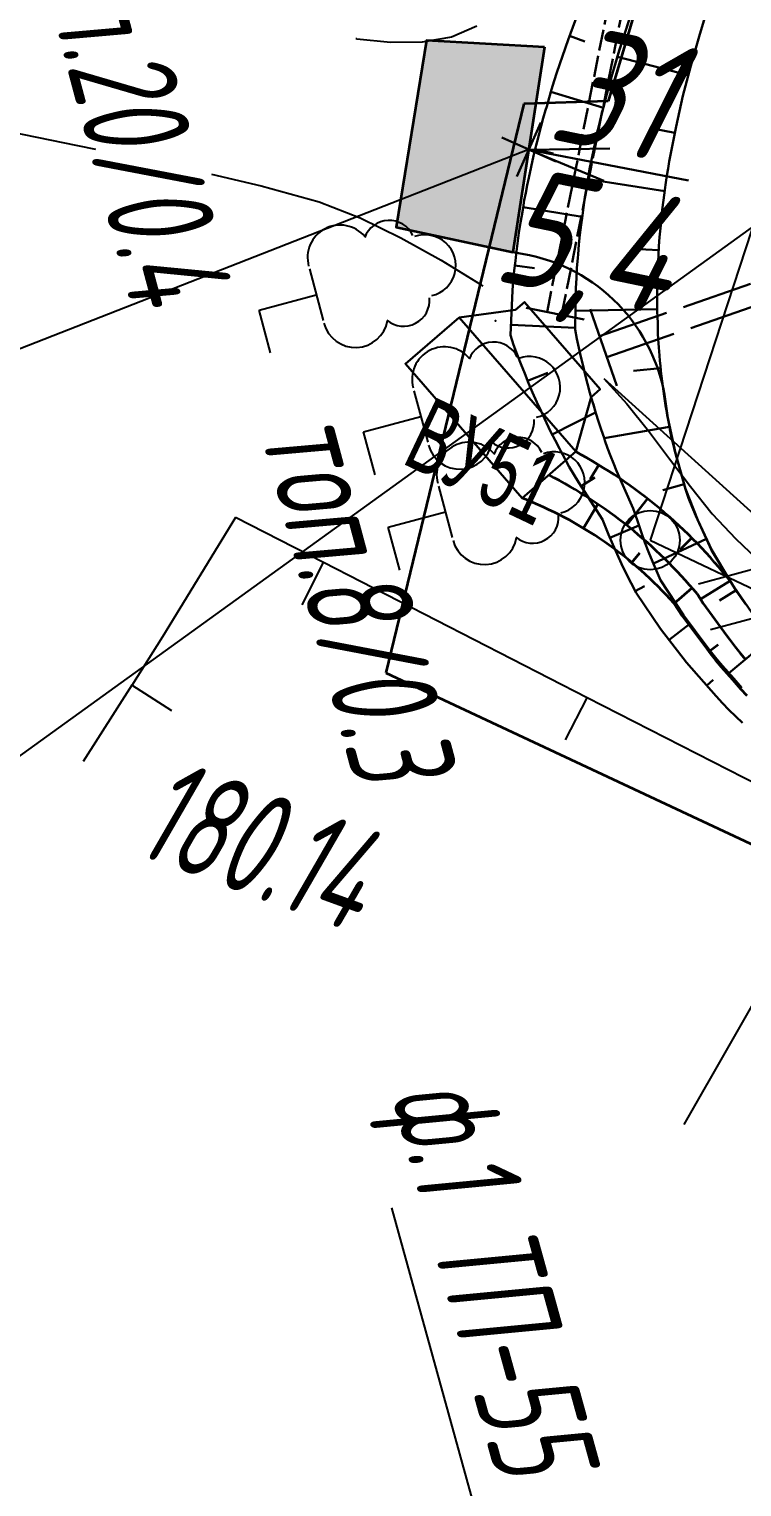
# Model space of a CAD drawing. Header units: millimetres. Extents: x -1799 to 6962, y -1020 to 4121.
# Drawn here: x 5753.74 to 5777.82, y 402.14 to 451.37 of the extents above; entities that cross this region are included whole.
import ezdxf
from ezdxf import colors
from ezdxf.entities.mleader import LeaderData, LeaderLine
from ezdxf.math import Vec2, Vec3

# ---------------------------------------------------------------- set-up
doc = ezdxf.new("R2010")
doc.units = ezdxf.units.MM
doc.linetypes.add('ACAD_ISO02W100', pattern=[15, 12, -3])
doc.linetypes.add('CONTI', pattern=[0])
for name, color, linetype, lineweight in [('10', 1, 'Continuous', 35), ('Гравий', 30, 'Continuous', 35), ('КОПИЯ_ОСЬ_13_ОТКОСЫ', 7, 'Continuous', 30), ('ОСЬ_ВЕРХ_ПОКРЫТИЯ_ГРАНИЦЫ_ПОЛОС', 7, 'Continuous', 30), ('Ось_примыкания', 1, 'Continuous', 35), ('Отметки', 5, 'Continuous', 30), ('Трубы мет.', 7, 'ACAD_ISO02W100', 30), ('Уклоны ПЧ', 5, 'Continuous', 30)]:
    doc.layers.add(name, color=color, linetype=linetype, lineweight=lineweight)
for name, color, linetype in [('NAD_MDEFAULT', 7, 'CONTI'), ('PI_OTDEFAULT', 172, 'CONTI'), ('PI_STDEFAULT', 6, 'CONTI'), ('PI_TTDEFAULT', 5, 'CONTI'), ('PLN_O', 7, 'CONTI'), ('SIT_LDEFAULT', 7, 'CONTI'), ('USLZNDEFAULT', 7, 'CONTI'), ('ZAPSKDEFAULT', 7, 'CONTI'), ('КОПИЯ_ОСЬ_ТАНГЕНСЫ', 1, 'Continuous'), ('ОСЬ_ВЕРХ_ПОКРЫТИЯ_ОТКОСЫ', 7, 'Continuous'), ('ОСЬ_ВЕРХ_ПОКРЫТИЯ_ТАНГЕНСЫ', 1, 'Continuous')]:
    doc.layers.add(name, color=color, linetype=linetype)
doc.styles.add('eskd', font='spds.shx', dxfattribs={"width": 1.2, "oblique": 15})
doc.styles.get("Standard").update_dxf_attribs({"font": 'arial.ttf'})
doc.styles.add('ГОСТ', font='', dxfattribs={"oblique": 15, "height": 4})
doc.styles.get('ГОСТ').set_extended_font_data('GOST type A')

# ---------------------------------------------------------------- blocks, each defined once
blk = doc.blocks.new('BL_2011')
at = {"color": 0}
for p, q in [((0, 0), (0, 2.4)), ((1.6, 0), (1.6, 2.4))]:
    blk.add_line(p, q, dxfattribs=at)
blk = doc.blocks.new('BL_104')
at = {"color": 0}
for p, q in [((-0.9, 2), (0.9, 2)), ((0, 0), (0, 2)), ((1.5, 0), (0, 0))]:
    blk.add_line(p, q, dxfattribs=at)
for centre, radius, start, end in [((0, 5.8), 1.04, 358, 185), ((-0.94, 4.8), 0.88, 100, 235), ((0.94, 4.8), 0.88, 305, 80), ((-1, 3.1), 1.1, 115, 270), ((1, 3.1), 1.1, 270, 65)]:
    blk.add_arc(centre, radius, start, end, dxfattribs=at)
blk = doc.blocks.new('_None')
blk = doc.blocks.new('Крест')
at = {"layer": 'Отметки'}
for points in [[(0, 1), (0, -1)], [(-1, 0), (1, 0)]]:
    blk.add_lwpolyline(points, dxfattribs=at)

msp = doc.modelspace()

# ---------------------------------------------------------------- hatches: boundary and pattern name
at = {"layer": 'Гравий', "ltscale": 7}
for points in [[(5771.158, 450.759), (5767.165, 450.985), (5766.289, 445.604), (5770.62, 447.299)], [(5766.289, 445.604), (5766.139, 444.68), (5770.082, 443.838), (5770.62, 447.299)]]:
    msp.add_hatch(color=256, dxfattribs=at).paths.add_polyline_path(points)

# ---------------------------------------------------------------- linework, layer by layer
at = {"layer": '10'}
msp.add_lwpolyline([(5786.736, 494.343), (5773.306, 448.933), (5770.456, 448.843), (5765.796, 429.633), (5881.916, 375.143), (5882.526, 376.343), (5928.446, 353.523), (5932.486, 351.513), (5960.736, 337.483), (5984.326, 327.543), (6003.876, 317.883), (6062.466, 290.823), (6094.516, 277.493), (6108.036, 270.763), (6136.066, 258.603), (6190.026, 235.203), (6188.726, 232.343), (6197.666, 228.193), (6198.346, 229.813), (6243.156, 208.233)], dxfattribs=at)
at = {"layer": 'PI_STDEFAULT', "color": 6}
msp.add_point((5769.502, 441.519, 181.887), dxfattribs=at)
at = {"layer": 'PI_TTDEFAULT', "color": 5}
msp.add_point((5758.252, 430.839, 180.142), dxfattribs=at)
at = {"layer": 'PLN_O'}
msp.add_line((5765.984, 411.558), (5770.145, 396.493), dxfattribs=at)
at = {"layer": 'SIT_LDEFAULT', "color": 7}
for p, q in [((5768.872, 451.469), (5768.012, 451.099)), ((5764.812, 451.039), (5764.782, 451.039)), ((5765.952, 450.919), (5764.812, 451.029)), ((5767.022, 450.929), (5765.952, 450.919)), ((5768.012, 451.099), (5767.022, 450.929)), ((5752.012, 448.119), (5755.372, 447.439)), ((5755.372, 447.439), (5755.982, 447.309)), ((5759.902, 446.469), (5761.582, 446.079)), ((5761.582, 446.079), (5763.542, 445.529)), ((5763.542, 445.529), (5764.922, 444.989)), ((5764.922, 444.989), (5766.302, 444.319)), ((5766.302, 444.319), (5767.662, 443.559)), ((5767.662, 443.559), (5768.982, 442.749)), ((5768.982, 442.749), (5769.072, 442.689)), ((5773.152, 439.569), (5779.712, 433.629)), ((5773.152, 439.569), (5773.932, 438.709)), ((5773.932, 438.709), (5774.662, 437.799)), ((5774.662, 437.799), (5775.372, 436.859)), ((5775.372, 436.859), (5776.082, 435.919)), ((5776.082, 435.919), (5776.822, 434.999)), ((5760.712, 434.869), (5758.252, 430.839)), ((5763.682, 433.349), (5760.712, 434.869)), ((5776.822, 434.999), (5777.612, 434.149)), ((5777.612, 434.149), (5778.762, 433.059)), ((5762.962, 431.919), (5763.682, 433.349)), ((5772.592, 428.789), (5763.682, 433.349)), ((5758.252, 430.839), (5757.212, 429.199)), ((5757.212, 429.209), (5755.572, 426.629)), ((5758.562, 428.349), (5757.212, 429.209)), ((5771.862, 427.369), (5772.592, 428.789)), ((5781.492, 424.239), (5772.592, 428.789)), ((5781.492, 424.239), (5775.862, 414.379))]:
    msp.add_line(p, q, dxfattribs=at)
at = {"layer": 'Гравий', "linetype": 'Continuous'}
msp.add_lwpolyline([(5771.158, 450.759), (5767.165, 450.985), (5766.139, 444.68), (5770.082, 443.838)], dxfattribs=at)
at = {"layer": 'КОПИЯ_ОСЬ_13_ОТКОСЫ'}
for points in [[(5772.348, 452.077), (5771.951, 451.007), (5771.575, 449.9), (5771.481, 449.616), (5771.391, 449.33), (5771.306, 449.043), (5771.226, 448.755), (5771.186, 448.624), (5771.11, 448.362), (5771.038, 448.099), (5770.971, 447.835), (5770.908, 447.57), (5770.875, 447.448), (5770.783, 447.082), (5770.701, 446.714), (5770.626, 446.344), (5770.57, 446.092), (5770.518, 445.84), (5770.471, 445.586), (5770.427, 445.332), (5770.388, 445.077), (5770.345, 444.841), (5770.288, 444.485), (5770.239, 444.128), (5770.2, 443.77), (5770.169, 443.546), (5770.129, 443.21), (5770.097, 442.872), (5770.074, 442.535), (5769.999, 441.035), (5770.11, 440.707), (5770.229, 440.381), (5770.355, 440.058), (5770.489, 439.738), (5770.615, 439.414), (5770.75, 439.092), (5770.892, 438.774), (5771.043, 438.46), (5771.086, 438.361), (5771.22, 438.067), (5771.36, 437.776), (5771.508, 437.489), (5771.664, 437.206), (5771.708, 437.116), (5771.846, 436.849), (5771.991, 436.585), (5772.142, 436.325), (5772.299, 436.069), (5773.111, 434.803), (5773.178, 434.634), (5773.315, 434.298), (5773.457, 433.965), (5773.604, 433.634), (5773.757, 433.305), (5773.915, 432.979), (5774.078, 432.655), (5774.247, 432.334), (5775.071, 431.115), (5775.952, 429.978), (5776.949, 428.841), (5777.164, 428.607), (5777.385, 428.378), (5777.612, 428.156), (5777.844, 427.939)], [(5776.675, 452.095), (5776.374, 451.119), (5776.091, 450.124), (5775.831, 449.109), (5775.597, 448.074), (5775.37, 446.9), (5775.328, 446.662), (5775.289, 446.423), (5775.254, 446.184), (5775.223, 445.944), (5775.206, 445.835), (5775.16, 445.507), (5775.122, 445.178), (5775.092, 444.848), (5775.069, 444.646), (5775.04, 444.343), (5775.018, 444.039), (5775.004, 443.734), (5774.989, 443.529), (5774.973, 443.22), (5774.965, 442.911), (5774.964, 442.602), (5774.959, 442.41), (5774.956, 442.219), (5774.957, 442.027), (5774.96, 441.836), (5774.967, 441.644), (5774.977, 441.453), (5774.98, 441.268), (5774.986, 441.082), (5774.996, 440.896), (5775.016, 440.618), (5775.042, 440.341), (5775.054, 440.167), (5775.068, 439.994), (5775.084, 439.821), (5775.104, 439.649), (5775.126, 439.476), (5775.174, 439.137), (5775.194, 438.975), (5775.216, 438.813), (5775.242, 438.651), (5775.269, 438.49), (5775.299, 438.33), (5775.331, 438.169), (5775.362, 438.008), (5775.391, 437.844), (5775.423, 437.682), (5775.457, 437.519), (5775.494, 437.358), (5775.554, 437.117), (5775.916, 435.826), (5776.022, 435.525), (5776.137, 435.227), (5776.262, 434.934), (5776.799, 433.776), (5776.863, 433.662), (5777.531, 432.568), (5777.665, 432.354), (5777.806, 432.143), (5777.951, 431.936)], [(5774.013, 451.681), (5773.678, 450.639), (5773.365, 449.567), (5773.046, 448.341), (5772.984, 448.091), (5772.926, 447.84), (5772.872, 447.588), (5772.823, 447.335), (5772.794, 447.206), (5772.74, 446.949), (5772.689, 446.691), (5772.644, 446.432), (5772.603, 446.172), (5772.581, 446.053), (5772.52, 445.696), (5772.468, 445.338), (5772.424, 444.978), (5772.393, 444.757), (5772.351, 444.423), (5772.318, 444.089), (5772.293, 443.754), (5772.281, 443.641), (5772.25, 443.299), (5772.229, 442.957), (5772.216, 442.615), (5772.194, 441.22), (5772.248, 440.912), (5772.31, 440.606), (5772.379, 440.301), (5772.456, 439.998), (5772.524, 439.691), (5772.602, 439.385), (5772.686, 439.081), (5772.779, 438.779), (5772.804, 438.685), (5772.884, 438.402), (5772.972, 438.121), (5773.066, 437.842), (5773.167, 437.566), (5773.195, 437.479), (5773.284, 437.218), (5773.379, 436.959), (5773.48, 436.703), (5773.587, 436.45), (5774.153, 435.183), (5774.205, 435.018), (5774.313, 434.688), (5774.427, 434.361), (5774.546, 434.035), (5774.67, 433.712), (5774.8, 433.39), (5774.935, 433.071), (5775.074, 432.754), (5775.847, 431.573), (5776.676, 430.467), (5776.794, 430.313), (5776.976, 430.086), (5777.163, 429.864), (5777.355, 429.646), (5777.553, 429.433), (5777.62, 429.356), (5777.824, 429.126)], [(5774.013, 451.681), (5773.678, 450.638), (5773.365, 449.567), (5773.046, 448.341), (5772.984, 448.091), (5772.926, 447.84), (5772.873, 447.588), (5772.823, 447.335), (5772.794, 447.206), (5772.74, 446.949), (5772.69, 446.691), (5772.644, 446.432), (5772.603, 446.172), (5772.581, 446.053), (5772.52, 445.696), (5772.468, 445.338), (5772.424, 444.978), (5772.392, 444.757), (5772.351, 444.423), (5772.318, 444.089), (5772.293, 443.754), (5772.281, 443.641), (5772.25, 443.299), (5772.229, 442.957), (5772.216, 442.615), (5772.194, 441.22), (5772.248, 440.912), (5772.31, 440.606), (5772.379, 440.301), (5772.455, 439.999), (5772.524, 439.691), (5772.601, 439.385), (5772.686, 439.081), (5772.779, 438.779), (5772.804, 438.684), (5772.884, 438.402), (5772.972, 438.121), (5773.066, 437.842), (5773.167, 437.566), (5773.195, 437.479), (5773.284, 437.218), (5773.379, 436.96), (5773.48, 436.703), (5773.587, 436.45), (5774.153, 435.183), (5774.205, 435.018), (5774.314, 434.688), (5774.427, 434.361), (5774.546, 434.035), (5774.67, 433.712), (5774.8, 433.39), (5774.934, 433.071), (5775.074, 432.754), (5775.847, 431.573), (5776.676, 430.467), (5776.794, 430.313), (5776.976, 430.086), (5777.163, 429.864), (5777.355, 429.646), (5777.553, 429.433), (5777.62, 429.356), (5777.824, 429.127)], [(5772.001, 451.141), (5772.519, 450.949)], [(5776.012, 449.814), (5773.617, 450.428)], [(5771.365, 449.245), (5773.142, 448.712)], [(5775.557, 447.866), (5774.747, 448.023)], [(5770.841, 447.315), (5771.44, 447.163)], [(5775.216, 445.896), (5772.623, 446.304)], [(5770.432, 445.358), (5772.43, 445.032)], [(5775.012, 443.907), (5774.138, 443.95)], [(5770.148, 443.379), (5770.818, 443.299)], [(5774.958, 441.909), (5772.204, 441.851)], [(5770.017, 441.384), (5772.195, 441.276)], [(5770.584, 439.492), (5771.26, 439.759)], [(5775.075, 439.913), (5774.161, 439.825)], [(5771.413, 437.672), (5772.878, 438.422)], [(5775.374, 437.936), (5773.173, 437.549)], [(5772.389, 435.928), (5772.851, 436.224)], [(5775.868, 435.999), (5775.15, 435.797)], [(5773.361, 434.188), (5774.342, 434.604)], [(5776.624, 434.151), (5774.83, 433.317)], [(5774.22, 432.383), (5774.534, 432.55)], [(5777.623, 432.42), (5777.067, 432.066)], [(5775.36, 430.741), (5776.063, 431.285)], [(5778.809, 430.811), (5777.381, 429.618)], [(5776.633, 429.2), (5776.856, 429.395)]]:
    msp.add_lwpolyline(points, dxfattribs=at)
at = {"layer": 'КОПИЯ_ОСЬ_ТАНГЕНСЫ'}
for p, q in [((5819.172, 570.039), (5774.722, 434.109)), ((5774.722, 434.109), (5829.082, 408.329))]:
    msp.add_line(p, q, dxfattribs=at)
msp.add_circle((5774.722, 434.109), 1, dxfattribs=at)
at = {"layer": 'ОСЬ_ВЕРХ_ПОКРЫТИЯ_ГРАНИЦЫ_ПОЛОС'}
msp.add_lwpolyline([(5770.082, 443.838), (5770.651, 443.729, -0.325852), (5775.271, 438.559), (5775.319, 438.244), (5775.575, 437.046), (5775.911, 435.838), (5776.328, 434.789), (5776.804, 433.765), (5777.45, 432.691), (5778.144, 431.681)], format="xyb", dxfattribs=at)
at = {"layer": 'ОСЬ_ВЕРХ_ПОКРЫТИЯ_ОТКОСЫ'}
msp.add_lwpolyline([(5777.429, 432.734), (5777.531, 432.568), (5777.665, 432.354), (5777.806, 432.143), (5777.951, 431.936)], dxfattribs=at)
at = {"layer": 'ОСЬ_ВЕРХ_ПОКРЫТИЯ_ТАНГЕНСЫ'}
for p, q in [((5819.172, 570.039), (5774.722, 434.109)), ((5774.722, 434.109), (5829.082, 408.329))]:
    msp.add_line(p, q, dxfattribs=at)
msp.add_circle((5774.722, 434.109), 1, dxfattribs=at)
at = {"layer": 'Ось_примыкания', "color": 0}
for p, q in [((5772.986, 436.651), (5772.692, 436.169)), ((5770.684, 435.41), (5770.89, 435.913)), ((5772.469, 434.513), (5772.957, 435.324)), ((5774.628, 435.511), (5773.924, 434.614)), ((5776.125, 434.186), (5775.721, 433.781)), ((5774.098, 433.356), (5774.371, 433.683)), ((5777.429, 432.734), (5776.423, 432.12)), ((5775.532, 431.964), (5776.136, 432.499)), ((5776.703, 430.344), (5777.022, 430.587))]:
    msp.add_line(p, q, dxfattribs=at)
at = {"layer": 'Ось_примыкания', "linetype": 'Continuous'}
msp.add_lwpolyline([(5771.158, 450.759), (5770.082, 443.838)], dxfattribs=at)
at = {"layer": 'Ось_примыкания', "color": 0, "ltscale": 7}
for points in [[(5777.454, 432.693, 0.102415), (5772.206, 437.098, 2.692555)], [(5776.32, 432.284, 0.099012), (5771.3, 436.312, 0.093468)], [(5775.532, 431.964, 0.120814), (5770.393, 435.526, 1.275459)]]:
    msp.add_lwpolyline(points, format="xyb", dxfattribs=at)
for points in [[(5776.32, 432.284), (5776.518, 431.97), (5777.3, 430.888), (5777.411, 430.737), (5777.583, 430.515), (5777.76, 430.296), (5777.943, 430.082)], [(5775.532, 431.964), (5775.803, 431.548), (5776.632, 430.437), (5776.75, 430.283), (5776.932, 430.055), (5777.119, 429.832), (5777.311, 429.613), (5777.509, 429.4), (5777.576, 429.322), (5777.779, 429.092), (5777.989, 428.867)]]:
    msp.add_lwpolyline(points, dxfattribs=at)
at = {"layer": 'Трубы мет.', "lineweight": 30, "ltscale": 0.06}
for points in [[(5771.241, 441.813), (5773.305, 452.156)], [(5771.731, 441.715), (5773.796, 452.058)]]:
    msp.add_lwpolyline(points, dxfattribs=at)
at = {"layer": 'Трубы мет.', "ltscale": 0.2}
for points in [[(5773.012, 440.997), (5785.386, 445.298)], [(5773.258, 440.288), (5785.632, 444.589)]]:
    msp.add_lwpolyline(points, dxfattribs=at)
at = {"layer": 'Трубы мет.', "linetype": 'Continuous'}
for points in [[(5768.275, 441.631), (5770.172, 441.886), (5770.474, 442.148), (5773.029, 439.202), (5772.727, 438.94), (5772.206, 437.098)], [(5768.275, 441.631), (5766.454, 440.068), (5770.393, 435.526), (5772.206, 437.098)]]:
    msp.add_lwpolyline(points, close=True, dxfattribs=at)
at = {"layer": 'Трубы мет.', "lineweight": 30}
for points in [[(5772.495, 441.563), (5770.534, 441.954)], [(5773.596, 439.316), (5772.693, 441.913)]]:
    msp.add_lwpolyline(points, dxfattribs=at)
at = {"layer": 'Уклоны ПЧ', "ltscale": 2}
for points in [[(5770.638, 447.291), (5773.364, 447.333)], [(5770.638, 447.291), (5776.02, 446.259)], [(5770.638, 447.291), (5773.156, 446.243)]]:
    msp.add_lwpolyline(points, dxfattribs=at)

# ---------------------------------------------------------------- block references
at = {"layer": 'USLZNDEFAULT', "color": 7, "rotation": 285}
for p in [(5761.512, 441.879, 180.433), (5765.042, 437.769, 180.891), (5765.872, 434.549, 180.939)]:
    msp.add_blockref('BL_104', p, dxfattribs=at)
at = {"layer": 'ZAPSKDEFAULT', "color": 7, "rotation": 285}
msp.add_blockref('BL_2011', (5776.352, 432.639), dxfattribs=at)
at = {"layer": 'Отметки', "rotation": 246.0518597266802}
msp.add_blockref('Крест', (5770.62, 447.299), dxfattribs=at)

# ---------------------------------------------------------------- texts
at = {"layer": 'NAD_MDEFAULT', "color": 7, "style": 'eskd', "oblique": 10, "width": 0.8}
for s, p in [('топ.20/0.4', (5753.589, 455.391, 181)), ('топ.8/0.3', (5761.52, 437.833))]:
    msp.add_text(s, height=3.5, rotation=285, dxfattribs=at).set_placement(p)
at = {"layer": 'PI_OTDEFAULT', "color": 172, "style": 'eskd', "oblique": 10, "width": 0.8}
msp.add_text('180.14', height=3.5, rotation=340, dxfattribs=at).set_placement((5757.222, 423.549))
at = {"layer": 'PLN_O', "style": 'eskd', "oblique": 10, "width": 0.8}
msp.add_text('ф.1 ТП-55', height=3.5, rotation=285.4404, dxfattribs=at).set_placement((5765.947, 415.408))
at = {"layer": 'КОПИЯ_ОСЬ_ТАНГЕНСЫ', "width": 0.6}
msp.add_text('ВУ51', height=2.5, rotation=334.6276, dxfattribs=at).set_placement((5766.28, 436.729))
at = {"layer": 'ОСЬ_ВЕРХ_ПОКРЫТИЯ_ТАНГЕНСЫ', "width": 0.6}
msp.add_text('ВУ51', height=2.5, rotation=334.6276, dxfattribs=at).set_placement((5766.28, 436.729))
at = {"layer": 'Уклоны ПЧ', "style": 'ГОСТ', "oblique": 15}
for s, p in [('31', (5771.185, 447.676)), ('5,4', (5769.323, 442.914, 180.433))]:
    msp.add_text(s, height=4, rotation=348.2643, dxfattribs=at).set_placement(p)

# ---------------------------------------------------------------- leaders
at = {"layer": 'Отметки', "ltscale": 0.2}
ml = msp.add_multileader_mtext('Standard', dxfattribs=at)
ml.set_content('182,01', color=256, style='ГОСТ')
ml.set_leader_properties()
ml.set_arrow_properties(name='NONE')
ml.build(insert=Vec2(0, 0))
ml.multileader.update_dxf_attribs({"text_left_attachment_type": 6, "text_right_attachment_type": 6, "dogleg_length": 0.36, "arrow_head_size": 2})
ctx = ml.context
ctx.base_point, ctx.arrow_head_size, ctx.landing_gap_size, ctx.plane_origin, ctx.plane_x_axis, ctx.plane_y_axis = Vec3(5731.792, 431.758), 2, 0, Vec3(5650.911, 450.233), Vec3(-0.088716, -0.996057), Vec3(0.996057, -0.088716)
ctx.left_attachment, ctx.right_attachment = 6, 6
notes = []
notes.append((ctx, [(0, (1, 1, 0), (5731.824, 432.116), (-0.088716, -0.996057), 0.36, [(0, [(5770.62, 447.299)], 0, [])])]))
ctx.mtext.insert, ctx.mtext.text_direction, ctx.mtext.rotation, ctx.mtext.line_spacing_style, ctx.mtext.flow_direction = Vec3(5736.374, 431.349), Vec3(-0.088716, -0.996057), 4.623557, 2, 5
ml = msp.add_multileader_mtext('Standard', dxfattribs=at)
ml.set_content('182,24', color=256, style='ГОСТ')
ml.set_leader_properties()
ml.set_arrow_properties(name='NONE')
ml.build(insert=Vec2(0, 0))
ml.multileader.update_dxf_attribs({"text_left_attachment_type": 6, "text_right_attachment_type": 6, "dogleg_length": 0.36, "arrow_head_size": 2})
ctx = ml.context
ctx.base_point, ctx.arrow_head_size, ctx.landing_gap_size, ctx.plane_origin, ctx.plane_x_axis, ctx.plane_y_axis = Vec3(5747.373, 422.132), 2, 0, Vec3(5666.493, 440.607), Vec3(-0.088716, -0.996057), Vec3(0.996057, -0.088716)
ctx.left_attachment, ctx.right_attachment = 6, 6
notes.append((ctx, [(0, (1, 1, 0), (5747.405, 422.49), (-0.088716, -0.996057), 0.36, [(0, [(5779.416, 445.588)], 0, [])])]))
ctx.mtext.insert, ctx.mtext.text_direction, ctx.mtext.rotation, ctx.mtext.line_spacing_style, ctx.mtext.flow_direction = Vec3(5751.955, 421.723), Vec3(-0.088716, -0.996057), 4.623557, 2, 5
for ctx, leaders in notes:
    for number, flags, end, landing, length, lines in leaders:
        leader = LeaderData()
        leader.index, (leader.has_last_leader_line, leader.has_dogleg_vector, leader.attachment_direction) = number, flags
        leader.last_leader_point, leader.dogleg_vector, leader.dogleg_length = Vec3(end), Vec3(landing), length
        for number, points, colour, breaks in lines:
            line = LeaderLine()
            line.index, line.vertices, line.color, line.breaks = number, Vec3.list(points), colors.encode_raw_color(colour), breaks
            leader.lines.append(line)
        ctx.leaders.append(leader)

doc.saveas('drawing.dxf')
